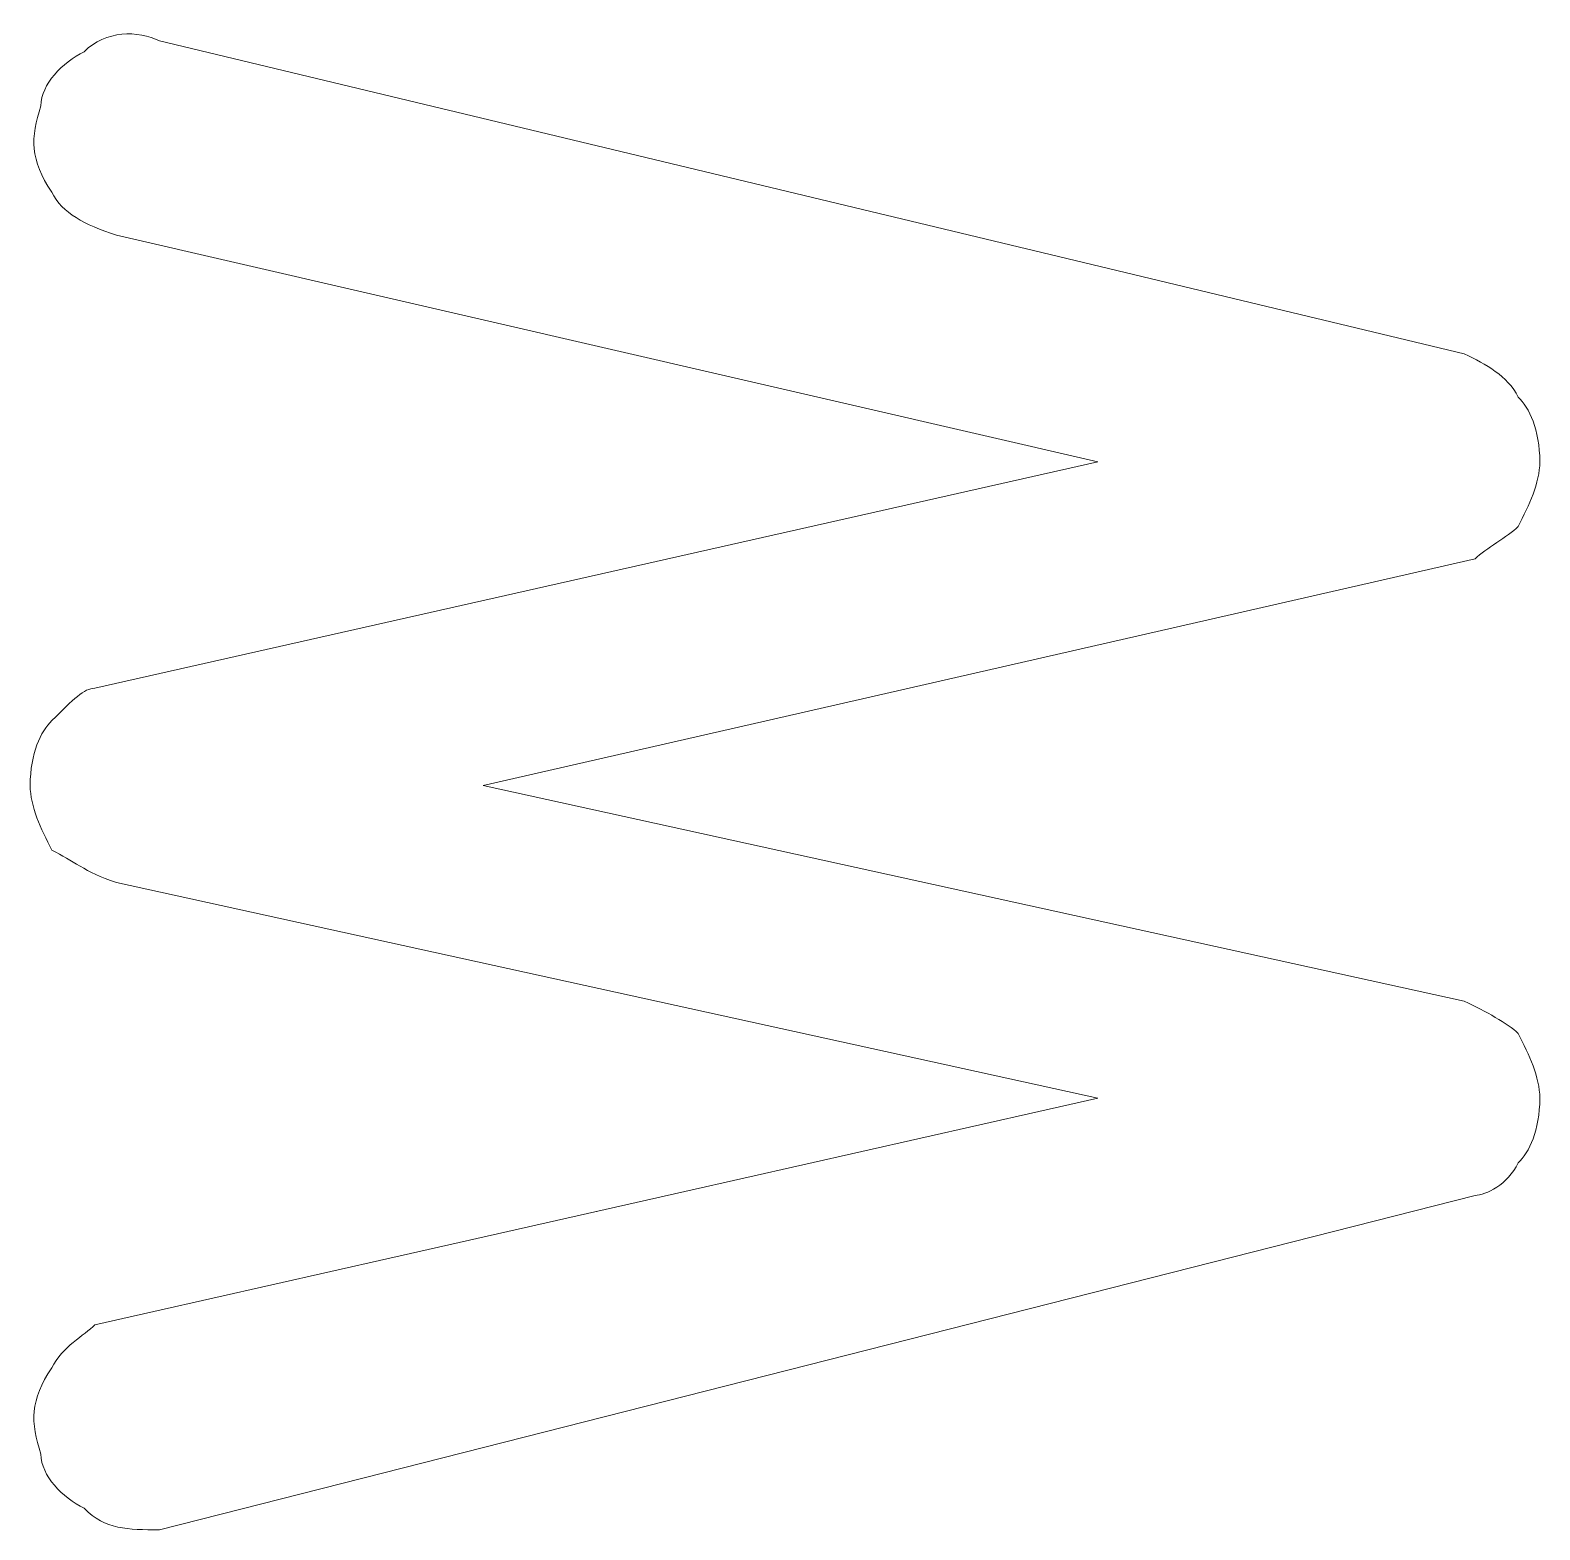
# Model space of a CAD drawing. Header units: inches. Extents: x -1525 to 612, y 0 to 1008.
# Drawn here: x 524.64 to 533.04, y 791.7 to 800.04 of the extents above; entities that cross this region are included whole.
import ezdxf

# ---------------------------------------------------------------- set-up
doc = ezdxf.new("R2010")
doc.units = ezdxf.units.IN
doc.header["$MEASUREMENT"] = 0
doc.layers.add('Layer 1', color=7, linetype='Continuous', lineweight=0)

# ---------------------------------------------------------------- blocks, each defined once
blk = doc.blocks.new('Block_33')
at = {"layer": 'Layer 1'}
blk.add_open_spline([(532.62, 798.24), (532.74, 798.18), (532.86, 798.12), (532.92, 798), (532.98, 797.94), (533.04, 797.8199), (533.04, 797.64), (533.04, 797.52), (532.98, 797.4), (532.92, 797.28), (532.86, 797.22), (532.74, 797.16), (532.68, 797.1), (532.68, 797.1), (527.16, 795.84), (527.16, 795.84), (527.16, 795.84), (532.62, 794.64), (532.62, 794.64), (532.74, 794.58), (532.86, 794.52), (532.92, 794.46), (532.98, 794.34), (533.04, 794.22), (533.04, 794.1), (533.04, 793.92), (532.98, 793.8), (532.92, 793.74), (532.86, 793.62), (532.74, 793.56), (532.68, 793.56), (532.68, 793.56), (525.36, 791.7), (525.36, 791.7), (525.18, 791.7), (525.06, 791.7), (524.94, 791.8199), (524.82, 791.8799), (524.7, 792), (524.7, 792.12), (524.64, 792.3), (524.64, 792.42), (524.76, 792.6), (524.82, 792.72), (524.94, 792.78), (525, 792.84), (525, 792.84), (530.58, 794.1), (530.58, 794.1), (530.58, 794.1), (525.12, 795.3), (525.12, 795.3), (524.94, 795.36), (524.88, 795.42), (524.76, 795.48), (524.7, 795.6), (524.64, 795.72), (524.64, 795.84), (524.64, 796.02), (524.7, 796.14), (524.76, 796.2), (524.88, 796.3199), (524.94, 796.3799), (525, 796.3799), (525, 796.3799), (530.58, 797.64), (530.58, 797.64), (530.58, 797.64), (525.12, 798.9), (525.12, 798.9), (524.94, 798.96), (524.82, 799.02), (524.76, 799.14), (524.64, 799.3199), (524.64, 799.44), (524.7, 799.62), (524.7, 799.74), (524.82, 799.86), (524.94, 799.92), (525.06, 800.04), (525.24, 800.04), (525.36, 799.98), (525.36, 799.98), (532.62, 798.24), (532.62, 798.24)], degree=3, knots=[0, 0, 0, 0, 1, 1, 1, 2, 2, 2, 3, 3, 3, 4, 4, 4, 5, 5, 5, 6, 6, 6, 7, 7, 7, 8, 8, 8, 9, 9, 9, 10, 10, 10, 11, 11, 11, 12, 12, 12, 13, 13, 13, 14, 14, 14, 15, 15, 15, 16, 16, 16, 17, 17, 17, 18, 18, 18, 19, 19, 19, 20, 20, 20, 21, 21, 21, 22, 22, 22, 23, 23, 23, 24, 24, 24, 25, 25, 25, 26, 26, 26, 27, 27, 27, 28, 28, 28, 28], dxfattribs=at)
blk = doc.blocks.new('Block_32')
at = {"layer": 'Layer 1'}
blk.add_blockref('Block_33', (0, 0), dxfattribs=at)

msp = doc.modelspace()

# ---------------------------------------------------------------- block references
at = {"layer": 'Layer 1'}
msp.add_blockref('Block_32', (0, 0), dxfattribs=at)

doc.saveas('drawing.dxf')
